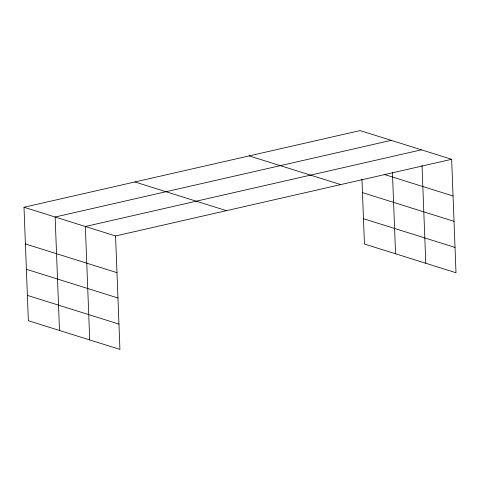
<?xml version="1.0" encoding="UTF-8"?>
<svg xmlns="http://www.w3.org/2000/svg" width="480" height="480" viewBox="0 0 480 480"><rect width="100%" height="100%" fill="white"/><g stroke="black" fill="none" stroke-linecap="round" stroke-linejoin="round"><path stroke-width="0.72" d="M24 207.252L115.566 235.962L119.928 349.404L28.356 320.7L24 207.252L360.072 130.596L451.644 159.3L456 272.748L364.434 244.038L361.944 179.208M391.206 140.352L55.134 217.014L59.49 330.456M421.422 149.826L85.35 226.488L89.712 339.93M115.566 235.962L451.644 159.3M384.126 174.39L453.054 196.002M249.168 155.892L340.74 184.602M362.454 192.618L454.026 221.328M363.456 218.712L455.028 247.422M134.904 181.956L226.47 210.666M25.41 243.954L116.976 272.664M26.382 269.28L117.954 297.99M27.384 295.374L118.956 324.084M422.028 165.558L425.784 263.274M392.442 172.56L395.562 253.8"/></g></svg>
